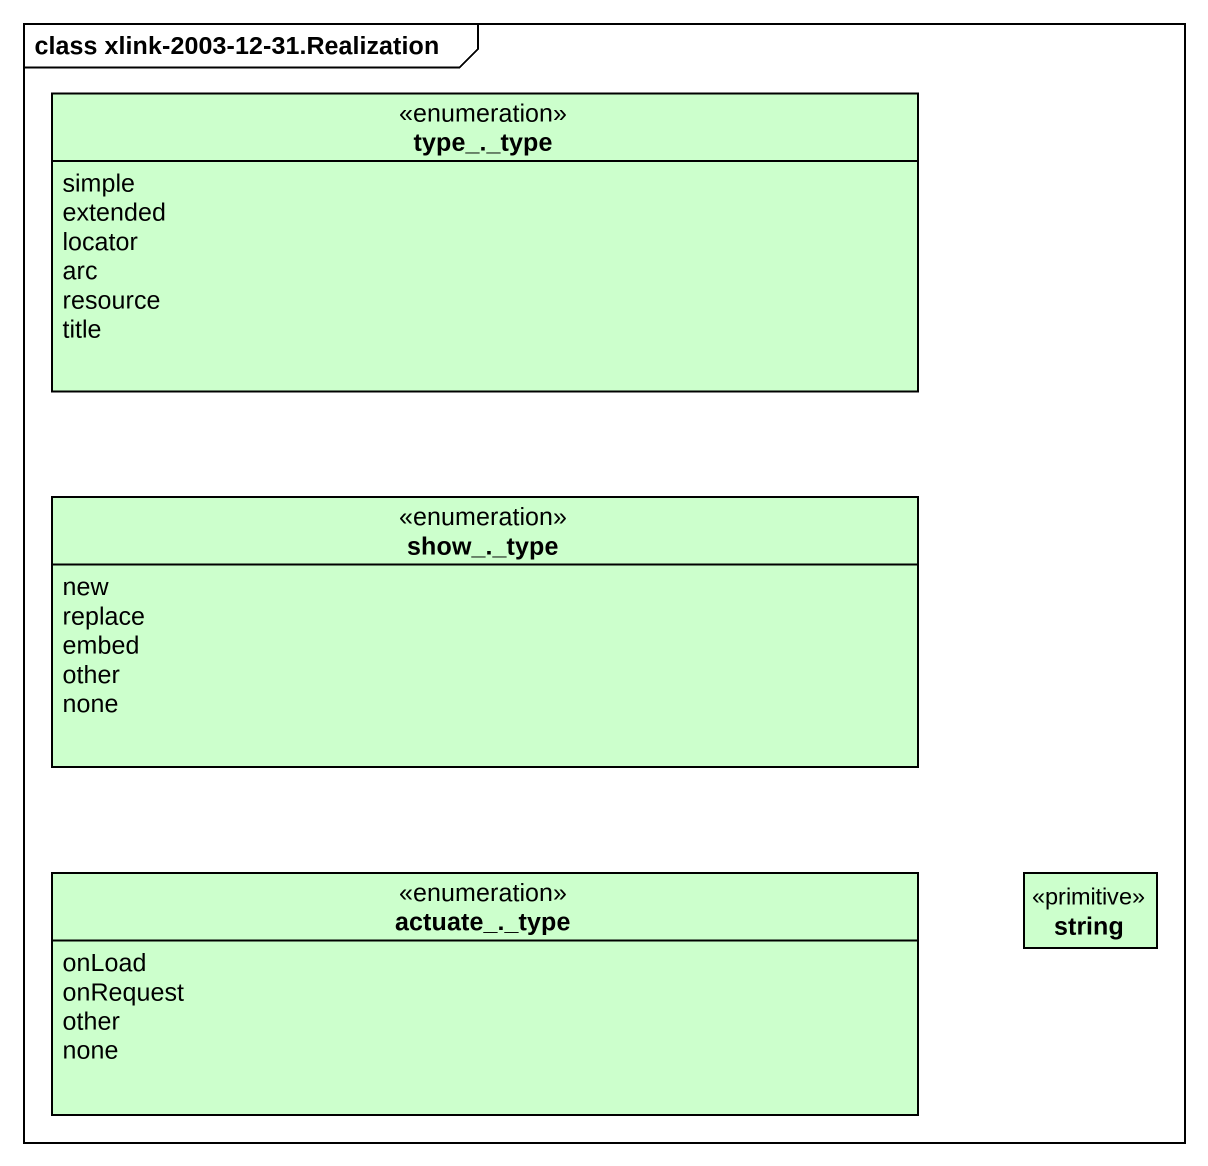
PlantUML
@startuml
mainframe class xlink-2003-12-31.Realization
hide circle
hide empty members
enum "type_._type" as type_type #CCFFCC {
  simple
  extended
  locator
  arc
  resource
  title
}
enum "show_._type" as show_type #CCFFCC {
  new
  replace
  embed
  other
  none
}
enum "actuate_._type" as actuate_type #CCFFCC {
  onLoad
  onRequest
  other
  none
}
class string <<primitive>> #CCFFCC
@enduml
